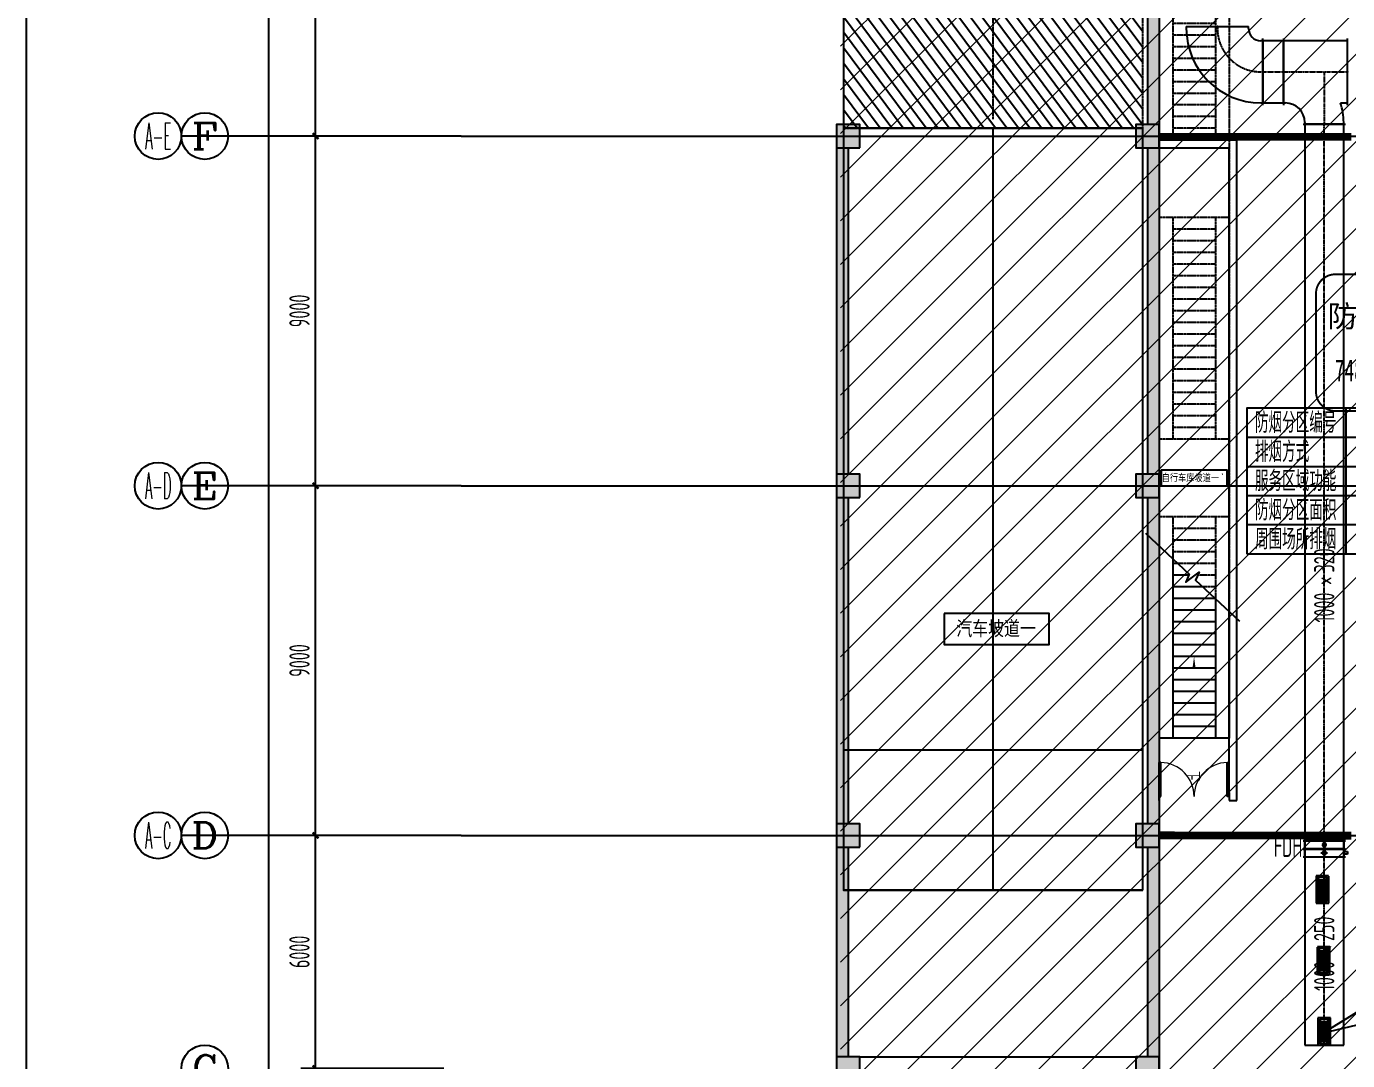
# Model space of a CAD drawing. Extents: x -20827274 to 1300756471, y -549375 to 3431892.
# Drawn here: x -124307 to -90307, y -361058 to -334437 of the extents above; entities that cross this region are included whole.
import ezdxf
from ezdxf.enums import TextEntityAlignment as Align

# ---------------------------------------------------------------- set-up
doc = ezdxf.new("R2010")
doc.units = 0
doc.header["$LTSCALE"] = 10
for name, pattern in [('CENTER2', [1.125, 0.75, -0.125, 0.125, -0.125]), ('DASH', [0.35, 0.25, -0.1]), ('暖附图底图$0$DASH', [0.35, 0.25, -0.1]), ('暖附图底图$0$DOTE', [2.42, 2, -0.2, 0.02, -0.2])]:
    doc.linetypes.add(name, pattern=pattern)
for name, color, linetype in [('1-zs', 3, 'Continuous'), ('1-标注暖通', 4, 'Continuous'), ('A-PUB_TITLE', 4, 'Continuous'), ('AXIS_TEXT', 7, 'Continuous'), ('DUCT-排烟中心线', 5, 'CENTER2'), ('DUCT-排烟标注', 3, 'Continuous'), ('DUCT-排烟法兰', 4, 'Continuous'), ('DUCT-排烟管', 2, 'Continuous'), ('DUCT-排烟管立管', 2, 'Continuous'), ('DUCT-排烟管端线', 4, 'Continuous'), ('DUCT-排烟阀门', 7, 'Continuous'), ('DUCT-排风风口', 7, 'Continuous'), ('H-PUB_TAB', 7, 'Continuous'), ('Hvac-Hide', 8, 'DASH'), ('PUB_HATCH', 8, 'Continuous'), ('暖附图底图$0$0-绿', 8, 'Continuous'), ('暖附图底图$0$0-蓝', 8, 'Continuous'), ('暖附图底图$0$1-标注暖通', 8, 'Continuous'), ('暖附图底图$0$A-COLUMN', 8, 'Continuous'), ('暖附图底图$0$A-ROOM_NAME', 8, 'Continuous'), ('暖附图底图$0$A-STAIR', 8, 'Continuous'), ('暖附图底图$0$A-WALL', 8, 'Continuous'), ('暖附图底图$0$AXIS', 8, 'Continuous'), ('暖附图底图$0$AXIS_TEXT', 8, 'Continuous'), ('暖附图底图$0$DIM_SYMB', 8, 'Continuous'), ('暖附图底图$0$DOOR_FIRE', 8, 'Continuous'), ('暖附图底图$0$DOTE', 8, 'Continuous'), ('暖附图底图$0$PUB_HATCH', 8, 'Continuous'), ('暖附图底图$0$STAIR', 8, 'Continuous'), ('暖附图底图$0$雨棚投影', 8, 'Continuous')]:
    doc.layers.add(name, color=color, linetype=linetype)
doc.layers.add('F-非人防区', color=105, linetype='Continuous', lineweight=15)
doc.styles.add('8B2_02', font='tssdeng.shx', dxfattribs={"width": 0.6, "bigfont": 'TSSDCHN.shx'})
doc.styles.add('_THVAC_PIPEDN', font='tssdeng.shx', dxfattribs={"width": 0.7, "height": 3.5, "bigfont": 'tssdchn.shx'})
doc.styles.add('COMPLEX', font='COMPLEX.shx', dxfattribs={"width": 0.65})
doc.styles.add('暖附图底图$0$8B2_01', font='simhei.ttf', dxfattribs={"width": 0.8})
doc.styles.add('暖附图底图$0$8B2_02_T3', font='tssdeng.shx', dxfattribs={"width": 0.6, "bigfont": 'TSSDCHN.shx'})
doc.styles.add('暖附图底图$0$_TCH_AXIS', font='COMPLEX', dxfattribs={"bigfont": 'GBCBIG'})
doc.styles.add('暖附图底图$0$_TCH_DIM', font='SIMPLEX', dxfattribs={"bigfont": 'GBCBIG'})
doc.styles.add('暖附图底图$0$黑体', font='simhei.ttf', dxfattribs={"width": 0.65})
doc.dimstyles.new('暖附图底图$0$_TCH_ARCH&&150', dxfattribs={"dimtxt": 525, "dimasz": 150, "dimexe": 375, "dimexo": 450, "dimgap": 150, "dimtad": 1, "dimdec": 0, "dimrnd": 50, "dimzin": 0, "dimdsep": 46, "dimtxsty": '暖附图底图$0$8B2_02_T3', "dimblk": '暖附图底图$0$_ArchTick', "dimcen": 0.09, "dimclrt": 7, "dimazin": 2, "dimtfac": 1, "dimtdec": 0, "dimtix": 1, "dimtmove": 2, "dimatfit": 3, "dimfxl": 0, "dimtolj": 1, "dimtzin": 0, "dimarcsym": 0})

# ---------------------------------------------------------------- blocks, each defined once
blk = doc.blocks.new('$风口$00000108')
for p, q in [((-250, 135), (-190, 75)), ((-250, -135), (-250, 135)), ((200, 25), (-190, 25)), ((250, 135), (200, 75)), ((250, 135), (250, -135)), ((-250, -135), (-190, -75)), ((250, -135), (-250, -135)), ((200, -25), (-190, -25)), ((200, -75), (250, -135))]:
    blk.add_line(p, q)
at = {"linetype": 'Continuous'}
blk.add_line((250, 135), (-250, 135), dxfattribs=at)
at = {"lineweight": 40}
for p, q in [((-190, 75), (200, 75)), ((-190, -75), (-190, 75)), ((200, 75), (200, -75)), ((-190, -75), (200, -75))]:
    blk.add_line(p, q, dxfattribs=at)
blk = doc.blocks.new('暖附图底图$0$坡道')
at = {"layer": '暖附图底图$0$雨棚投影', "linetype": '暖附图底图$0$DASH', "lineweight": -3, "ltscale": 2}
h = blk.add_hatch(dxfattribs=at)
h.set_pattern_fill('ANSI31', color=256, scale=150, angle=-188.4522)
h.set_pattern_definition([(216.54779, (-338929, -816830.86), (141.80179, -191.3002), [])])
h.paths.add_polyline_path([(-138268, -490122), (-160257, -490122), (-160257, -497822), (-138268, -497822)])
at = {"layer": '暖附图底图$0$STAIR', "ltscale": 5}
for p, q in [((-122258, -490122), (-122258, -497822)), ((-118658, -490122), (-118658, -497822)), ((-118658, -493972), (-138268, -493972))]:
    blk.add_line(p, q, dxfattribs=at)
blk.add_lwpolyline([(-118658, -490122), (-138268, -490122), (-138268, -497822), (-118658, -497822)], close=True, dxfattribs=at)
at = {"layer": '暖附图底图$0$雨棚投影', "linetype": '暖附图底图$0$DASH', "lineweight": -3, "ltscale": 2}
for p, q in [((-160258, -490122), (-160258, -497822)), ((-156658, -490122), (-156658, -497822)), ((-138499, -493972), (-162258, -493972))]:
    blk.add_line(p, q, dxfattribs=at)
for points in [[(-138268, -490122), (-162258, -490122), (-162258, -497822), (-138268, -497822)], [(-138268, -490122), (-160257, -490122), (-160257, -497822), (-138268, -497822)]]:
    blk.add_lwpolyline(points, close=True, dxfattribs=at)
blk = doc.blocks.new('暖附图底图$0$自行车坡道')
at = {"layer": '暖附图底图$0$A-STAIR'}
for p, q in [((-72448, -339871), (-67495, -339871)), ((-67495, -341671), (-67495, -339871)), ((-72119, -340221), (-67495, -340221)), ((-71995, -340353), (-71995, -340221)), ((-71695, -340638), (-71695, -340221)), ((-71395, -340993), (-71395, -340221)), ((-71095, -341321), (-71095, -340221)), ((-70795, -341321), (-70795, -340221)), ((-70495, -341321), (-70495, -340221)), ((-70195, -341321), (-70195, -340221)), ((-69895, -341321), (-69895, -340221)), ((-69595, -341321), (-69595, -340221)), ((-69295, -341321), (-69295, -340221)), ((-68995, -341321), (-68995, -340221)), ((-68695, -341321), (-68695, -340221)), ((-68395, -341321), (-68395, -340221)), ((-68095, -341321), (-68095, -340221)), ((-67795, -341321), (-67795, -340221)), ((-71095, -341321), (-67495, -341321)), ((-70759, -341671), (-67495, -341671))]:
    blk.add_line(p, q, dxfattribs=at)
at = {"layer": '暖附图底图$0$DIM_SYMB'}
blk.add_lwpolyline([(-72776, -339521), (-71718, -340648), (-71513, -340560), (-71768, -340902), (-71564, -340812), (-70507, -341939)], dxfattribs=at)
blk.add_lwpolyline([(-66753, -340771, 0, 0, 0), (-69595, -340771, 0, 80, 0), (-69295, -340771, 0, 0, 0)], format="xyseb", dxfattribs=at)
at = {"layer": '暖附图底图$0$雨棚投影', "linetype": '暖附图底图$0$DASH', "lineweight": -3, "ltscale": 2}
for p, q in [((-96295, -339871), (-72448, -339871)), ((-96295, -341671), (-96295, -339871)), ((-90595, -341671), (-90595, -339871)), ((-88595, -341671), (-88595, -339871)), ((-82895, -341671), (-82895, -339871)), ((-80895, -341671), (-80895, -339871)), ((-75195, -341671), (-75195, -339871)), ((-73195, -341671), (-73195, -339871)), ((-96295, -340221), (-90595, -340221)), ((-95995, -341321), (-95995, -340221)), ((-95695, -341321), (-95695, -340221)), ((-95395, -341321), (-95395, -340221)), ((-95095, -341321), (-95095, -340221)), ((-94795, -341321), (-94795, -340221)), ((-94495, -341321), (-94495, -340221)), ((-94195, -341321), (-94195, -340221)), ((-93895, -341321), (-93895, -340221)), ((-93595, -341321), (-93595, -340221)), ((-93295, -341321), (-93295, -340221)), ((-92995, -341321), (-92995, -340221)), ((-92695, -341321), (-92695, -340221)), ((-92395, -341321), (-92395, -340221)), ((-92095, -341321), (-92095, -340221)), ((-91795, -341321), (-91795, -340221)), ((-91495, -341321), (-91495, -340221)), ((-91195, -341321), (-91195, -340221)), ((-90895, -341321), (-90895, -340221)), ((-88595, -340221), (-82895, -340221)), ((-88295, -341321), (-88295, -340221)), ((-87995, -341321), (-87995, -340221)), ((-87695, -341321), (-87695, -340221)), ((-87395, -341321), (-87395, -340221)), ((-87095, -341321), (-87095, -340221)), ((-86795, -341321), (-86795, -340221)), ((-86495, -341321), (-86495, -340221)), ((-86195, -341321), (-86195, -340221)), ((-85895, -341321), (-85895, -340221)), ((-85595, -341321), (-85595, -340221)), ((-85295, -341321), (-85295, -340221)), ((-84995, -341321), (-84995, -340221)), ((-84695, -341321), (-84695, -340221)), ((-84395, -341321), (-84395, -340221)), ((-84095, -341321), (-84095, -340221)), ((-83795, -341321), (-83795, -340221)), ((-83495, -341321), (-83495, -340221)), ((-83195, -341321), (-83195, -340221)), ((-80895, -340221), (-75195, -340221)), ((-80595, -341321), (-80595, -340221)), ((-80295, -341321), (-80295, -340221)), ((-79995, -341321), (-79995, -340221)), ((-79695, -341321), (-79695, -340221)), ((-79395, -341321), (-79395, -340221)), ((-79095, -341321), (-79095, -340221)), ((-78795, -341321), (-78795, -340221)), ((-78495, -341321), (-78495, -340221)), ((-78195, -341321), (-78195, -340221)), ((-77895, -341321), (-77895, -340221)), ((-77595, -341321), (-77595, -340221)), ((-77295, -341321), (-77295, -340221)), ((-76995, -341321), (-76995, -340221)), ((-76695, -341321), (-76695, -340221)), ((-76395, -341321), (-76395, -340221)), ((-76095, -341321), (-76095, -340221)), ((-75795, -341321), (-75795, -340221)), ((-75495, -341321), (-75495, -340221)), ((-73195, -340221), (-72119, -340221)), ((-72895, -341321), (-72895, -340221)), ((-72595, -341321), (-72595, -340221)), ((-72295, -341321), (-72295, -340221)), ((-71995, -341321), (-71995, -340353)), ((-71695, -341321), (-71695, -340869)), ((-71395, -341321), (-71395, -340993)), ((-96295, -341321), (-90595, -341321)), ((-88595, -341321), (-82895, -341321)), ((-80895, -341321), (-75195, -341321)), ((-73195, -341321), (-71095, -341321)), ((-96295, -341671), (-70759, -341671))]:
    blk.add_line(p, q, dxfattribs=at)
at = {"layer": '暖附图底图$0$DIM_SYMB', "color": 7, "style": '暖附图底图$0$_TCH_DIM'}
blk.add_text('上', height=338, dxfattribs=at).set_placement((-66648, -340946))
blk = doc.blocks.new('暖附图底图$0$A$C10817FE3')
at = {"layer": '暖附图底图$0$0-蓝', "color": 9, "linetype": '暖附图底图$0$DASH', "ltscale": 3, "const_width": 50}
blk.add_lwpolyline([(-198462, -181827), (-194083, -181827, 0.414214), (-193583, -181327), (-193583, -178808, 0.414214), (-194083, -178308), (-198462, -178308, 0.414214), (-198962, -178808), (-198962, -181327, 0.414214)], format="xyb", close=True, dxfattribs=at)
at = {"layer": '暖附图底图$0$0-绿', "color": 0, "linetype": '暖附图底图$0$DASH', "style": '暖附图底图$0$黑体'}
blk.add_text('防火分区Z-3', height=563.3, dxfattribs=at).set_placement((-198665, -179667))
at = {"layer": '暖附图底图$0$0-绿', "color": 0, "linetype": '暖附图底图$0$DASH', "style": '暖附图底图$0$黑体', "width": 0.65}
blk.add_text('748.17m', height=563.3, dxfattribs=at).set_placement((-198477, -181059))
blk = doc.blocks.new('暖附图底图$0$$DorLib2D$00000002')
for p, q in [((-0.5, 0), (-0.5, 0.4875)), ((-0.475, 0.4875), (-0.5, 0.4875)), ((-0.475, 0), (-0.475, 0.4875)), ((0.475, 0), (0.475, 0.4875)), ((0.475, 0.4875), (0.5, 0.4875)), ((0.5, 0), (0.5, 0.4875)), ((-0.5, 0), (-0.475, 0)), ((0.5, 0), (0.475, 0))]:
    blk.add_line(p, q)
at = {"lineweight": 13}
for centre, start, end in [((-0.4875, 0), 0, 88.53072), ((0.4875, 0), 91.46928, 180)]:
    blk.add_arc(centre, 0.4875, start, end, dxfattribs=at)
blk = doc.blocks.new('_AXISO')
blk.add_circle((0, 0), 0.5)
at = {"layer": 'AXIS_TEXT', "style": 'COMPLEX', "width": 1.041667}
blk.add_attdef('A', text='', height=0.56, dxfattribs=at).set_placement((-0.25, -0.28), (0.25, -0.28), align=Align.FIT)
blk = doc.blocks.new('暖附图底图$0$_ArchTick')
at = {"color": 0, "linetype": 'ByBlock', "const_width": 0.4}
blk.add_lwpolyline([(-0.5, -0.5), (0.5, 0.5)], dxfattribs=at)
blk = doc.blocks.new('*D3182')
at = {"layer": 'Defpoints', "color": 0, "transparency": 16777216}
for p in [(-118067, -175260), (-113117, -175260), (-113117, -376260)]:
    blk.add_point(p, dxfattribs=at)
at = {"layer": '暖附图底图$0$AXIS', "color": 0, "lineweight": -2, "transparency": 16777216}
for p, q in [((-113567, -175260), (-118442, -175260)), ((-118067, -376260), (-118067, -175260)), ((-113567, -376260), (-118442, -376260))]:
    blk.add_line(p, q, dxfattribs=at)
at = {"layer": '暖附图底图$0$AXIS', "color": 0, "lineweight": -2, "transparency": 16777216, "xscale": 150, "yscale": 150, "zscale": 150}
for p, rotation in [((-118067, -175260), 90), ((-118067, -376260), 270)]:
    blk.add_blockref('暖附图底图$0$_ArchTick', p, dxfattribs=dict(at, rotation=rotation))
at = {"layer": '暖附图底图$0$AXIS', "color": 7, "transparency": 16777216, "insert": (-118480, -275760), "char_height": 525, "attachment_point": 5, "rotation": 90, "style": '暖附图底图$0$8B2_02_T3'}
blk.add_mtext('\\A1;201000', dxfattribs=at)
blk = doc.blocks.new('*D3185')
at = {"layer": 'Defpoints', "color": 0, "transparency": 16777216}
for p in [(-116867, -355260), (-113117, -355260), (-113117, -361260)]:
    blk.add_point(p, dxfattribs=at)
at = {"layer": '暖附图底图$0$AXIS', "color": 0, "lineweight": -2, "transparency": 16777216}
for p, q in [((-113567, -355260), (-117242, -355260)), ((-116867, -361260), (-116867, -355260)), ((-113567, -361260), (-117242, -361260))]:
    blk.add_line(p, q, dxfattribs=at)
at = {"layer": '暖附图底图$0$AXIS', "color": 0, "lineweight": -2, "transparency": 16777216, "xscale": 150, "yscale": 150, "zscale": 150}
for p, rotation in [((-116867, -355260), 90), ((-116867, -361260), 270)]:
    blk.add_blockref('暖附图底图$0$_ArchTick', p, dxfattribs=dict(at, rotation=rotation))
at = {"layer": '暖附图底图$0$AXIS', "color": 7, "transparency": 16777216, "insert": (-117280, -358260), "char_height": 525, "attachment_point": 5, "rotation": 90, "style": '暖附图底图$0$8B2_02_T3'}
blk.add_mtext('\\A1;6000', dxfattribs=at)
blk = doc.blocks.new('*D3186')
at = {"layer": 'Defpoints', "color": 0, "transparency": 16777216}
for p in [(-116867, -346260), (-113117, -346260), (-113117, -355260)]:
    blk.add_point(p, dxfattribs=at)
at = {"layer": '暖附图底图$0$AXIS', "color": 0, "lineweight": -2, "transparency": 16777216}
for p, q in [((-113567, -346260), (-117242, -346260)), ((-116867, -355260), (-116867, -346260)), ((-113567, -355260), (-117242, -355260))]:
    blk.add_line(p, q, dxfattribs=at)
at = {"layer": '暖附图底图$0$AXIS', "color": 0, "lineweight": -2, "transparency": 16777216, "xscale": 150, "yscale": 150, "zscale": 150}
for p, rotation in [((-116867, -346260), 90), ((-116867, -355260), 270)]:
    blk.add_blockref('暖附图底图$0$_ArchTick', p, dxfattribs=dict(at, rotation=rotation))
at = {"layer": '暖附图底图$0$AXIS', "color": 7, "transparency": 16777216, "insert": (-117280, -350760), "char_height": 525, "attachment_point": 5, "rotation": 90, "style": '暖附图底图$0$8B2_02_T3'}
blk.add_mtext('\\A1;9000', dxfattribs=at)
blk = doc.blocks.new('*D3187')
at = {"layer": 'Defpoints', "color": 0, "transparency": 16777216}
for p in [(-116867, -337260), (-113117, -337260), (-113117, -346260)]:
    blk.add_point(p, dxfattribs=at)
at = {"layer": '暖附图底图$0$AXIS', "color": 0, "lineweight": -2, "transparency": 16777216}
for p, q in [((-113567, -337260), (-117242, -337260)), ((-116867, -346260), (-116867, -337260)), ((-113567, -346260), (-117242, -346260))]:
    blk.add_line(p, q, dxfattribs=at)
at = {"layer": '暖附图底图$0$AXIS', "color": 0, "lineweight": -2, "transparency": 16777216, "xscale": 150, "yscale": 150, "zscale": 150}
for p, rotation in [((-116867, -337260), 90), ((-116867, -346260), 270)]:
    blk.add_blockref('暖附图底图$0$_ArchTick', p, dxfattribs=dict(at, rotation=rotation))
at = {"layer": '暖附图底图$0$AXIS', "color": 7, "transparency": 16777216, "insert": (-117280, -341760), "char_height": 525, "attachment_point": 5, "rotation": 90, "style": '暖附图底图$0$8B2_02_T3'}
blk.add_mtext('\\A1;9000', dxfattribs=at)
blk = doc.blocks.new('*D3188')
at = {"layer": 'Defpoints', "color": 0, "transparency": 16777216}
for p in [(-116867, -328260), (-113117, -328260), (-113117, -337260)]:
    blk.add_point(p, dxfattribs=at)
at = {"layer": '暖附图底图$0$AXIS', "color": 0, "lineweight": -2, "transparency": 16777216}
for p, q in [((-113567, -328260), (-117242, -328260)), ((-116867, -337260), (-116867, -328260)), ((-113567, -337260), (-117242, -337260))]:
    blk.add_line(p, q, dxfattribs=at)
at = {"layer": '暖附图底图$0$AXIS', "color": 0, "lineweight": -2, "transparency": 16777216, "xscale": 150, "yscale": 150, "zscale": 150}
for p, rotation in [((-116867, -328260), 90), ((-116867, -337260), 270)]:
    blk.add_blockref('暖附图底图$0$_ArchTick', p, dxfattribs=dict(at, rotation=rotation))
at = {"layer": '暖附图底图$0$AXIS', "color": 7, "transparency": 16777216, "insert": (-117280, -332760), "char_height": 525, "attachment_point": 5, "rotation": 90, "style": '暖附图底图$0$8B2_02_T3'}
blk.add_mtext('\\A1;9000', dxfattribs=at)
blk = doc.blocks.new('*D3327')
at = {"layer": 'Defpoints', "color": 0, "transparency": 16777216}
for p in [(-118067, -167810), (-113117, -167810), (-113117, -376260)]:
    blk.add_point(p, dxfattribs=at)
at = {"layer": '暖附图底图$0$AXIS', "color": 0, "lineweight": -2, "transparency": 16777216}
for p, q in [((-113567, -167810), (-118442, -167810)), ((-118067, -376260), (-118067, -167810)), ((-113567, -376260), (-118442, -376260))]:
    blk.add_line(p, q, dxfattribs=at)
at = {"layer": '暖附图底图$0$AXIS', "color": 0, "lineweight": -2, "transparency": 16777216, "xscale": 150, "yscale": 150, "zscale": 150}
for p, rotation in [((-118067, -167810), 90), ((-118067, -376260), 270)]:
    blk.add_blockref('暖附图底图$0$_ArchTick', p, dxfattribs=dict(at, rotation=rotation))
at = {"layer": '暖附图底图$0$AXIS', "color": 7, "transparency": 16777216, "insert": (-118480, -272035), "char_height": 525, "attachment_point": 5, "rotation": 90, "style": '暖附图底图$0$8B2_02_T3'}
blk.add_mtext('\\A1;208450', dxfattribs=at)
blk = doc.blocks.new('*D3330')
at = {"layer": 'Defpoints', "color": 0, "transparency": 16777216}
for p in [(-116867, -355260), (-113117, -355260), (-113117, -361260)]:
    blk.add_point(p, dxfattribs=at)
at = {"layer": '暖附图底图$0$AXIS', "color": 0, "lineweight": -2, "transparency": 16777216}
for p, q in [((-113567, -355260), (-117242, -355260)), ((-116867, -361260), (-116867, -355260)), ((-113567, -361260), (-117242, -361260))]:
    blk.add_line(p, q, dxfattribs=at)
at = {"layer": '暖附图底图$0$AXIS', "color": 0, "lineweight": -2, "transparency": 16777216, "xscale": 150, "yscale": 150, "zscale": 150}
for p, rotation in [((-116867, -355260), 90), ((-116867, -361260), 270)]:
    blk.add_blockref('暖附图底图$0$_ArchTick', p, dxfattribs=dict(at, rotation=rotation))
at = {"layer": '暖附图底图$0$AXIS', "color": 7, "transparency": 16777216, "insert": (-117280, -358260), "char_height": 525, "attachment_point": 5, "rotation": 90, "style": '暖附图底图$0$8B2_02_T3'}
blk.add_mtext('\\A1;6000', dxfattribs=at)
blk = doc.blocks.new('*D3331')
at = {"layer": 'Defpoints', "color": 0, "transparency": 16777216}
for p in [(-116867, -346260), (-113117, -346260), (-113117, -355260)]:
    blk.add_point(p, dxfattribs=at)
at = {"layer": '暖附图底图$0$AXIS', "color": 0, "lineweight": -2, "transparency": 16777216}
for p, q in [((-113567, -346260), (-117242, -346260)), ((-116867, -355260), (-116867, -346260)), ((-113567, -355260), (-117242, -355260))]:
    blk.add_line(p, q, dxfattribs=at)
at = {"layer": '暖附图底图$0$AXIS', "color": 0, "lineweight": -2, "transparency": 16777216, "xscale": 150, "yscale": 150, "zscale": 150}
for p, rotation in [((-116867, -346260), 90), ((-116867, -355260), 270)]:
    blk.add_blockref('暖附图底图$0$_ArchTick', p, dxfattribs=dict(at, rotation=rotation))
at = {"layer": '暖附图底图$0$AXIS', "color": 7, "transparency": 16777216, "insert": (-117280, -350760), "char_height": 525, "attachment_point": 5, "rotation": 90, "style": '暖附图底图$0$8B2_02_T3'}
blk.add_mtext('\\A1;9000', dxfattribs=at)
blk = doc.blocks.new('*D3332')
at = {"layer": 'Defpoints', "color": 0, "transparency": 16777216}
for p in [(-116867, -337260), (-113117, -337260), (-113117, -346260)]:
    blk.add_point(p, dxfattribs=at)
at = {"layer": '暖附图底图$0$AXIS', "color": 0, "lineweight": -2, "transparency": 16777216}
for p, q in [((-113567, -337260), (-117242, -337260)), ((-116867, -346260), (-116867, -337260)), ((-113567, -346260), (-117242, -346260))]:
    blk.add_line(p, q, dxfattribs=at)
at = {"layer": '暖附图底图$0$AXIS', "color": 0, "lineweight": -2, "transparency": 16777216, "xscale": 150, "yscale": 150, "zscale": 150}
for p, rotation in [((-116867, -337260), 90), ((-116867, -346260), 270)]:
    blk.add_blockref('暖附图底图$0$_ArchTick', p, dxfattribs=dict(at, rotation=rotation))
at = {"layer": '暖附图底图$0$AXIS', "color": 7, "transparency": 16777216, "insert": (-117280, -341760), "char_height": 525, "attachment_point": 5, "rotation": 90, "style": '暖附图底图$0$8B2_02_T3'}
blk.add_mtext('\\A1;9000', dxfattribs=at)
blk = doc.blocks.new('*D3333')
at = {"layer": 'Defpoints', "color": 0, "transparency": 16777216}
for p in [(-116867, -328260), (-113117, -328260), (-113117, -337260)]:
    blk.add_point(p, dxfattribs=at)
at = {"layer": '暖附图底图$0$AXIS', "color": 0, "lineweight": -2, "transparency": 16777216}
for p, q in [((-113567, -328260), (-117242, -328260)), ((-116867, -337260), (-116867, -328260)), ((-113567, -337260), (-117242, -337260))]:
    blk.add_line(p, q, dxfattribs=at)
at = {"layer": '暖附图底图$0$AXIS', "color": 0, "lineweight": -2, "transparency": 16777216, "xscale": 150, "yscale": 150, "zscale": 150}
for p, rotation in [((-116867, -328260), 90), ((-116867, -337260), 270)]:
    blk.add_blockref('暖附图底图$0$_ArchTick', p, dxfattribs=dict(at, rotation=rotation))
at = {"layer": '暖附图底图$0$AXIS', "color": 7, "transparency": 16777216, "insert": (-117280, -332760), "char_height": 525, "attachment_point": 5, "rotation": 90, "style": '暖附图底图$0$8B2_02_T3'}
blk.add_mtext('\\A1;9000', dxfattribs=at)
blk = doc.blocks.new('_FZH')
blk.add_lwpolyline([(-0.5, -0.5), (0.5, -0.5), (0.5, 0.5), (-0.5, 0.5)], close=True)
at = {"layer": 'PUB_HATCH'}
blk.add_solid([(-0.5, -0.5), (0.5, -0.5), (-0.5, 0.5), (0.5, 0.5)], dxfattribs=at)
blk = doc.blocks.new('暖附图底图$0$AFSFCS')
at = {"layer": '暖附图底图$0$PUB_HATCH'}
for points in [[(-95458.6, -336960.4), (-95158.6, -336960.4), (-95158.6, -331360.4), (-95458.6, -331360.4)], [(-103458.6, -345960.4), (-103158.6, -345960.4), (-103158.6, -337560.4), (-103458.6, -337560.4)], [(-95458.6, -345960.4), (-95158.6, -345960.4), (-95158.6, -337560.4), (-95458.6, -337560.4)], [(-103458.6, -354960.4), (-103158.6, -354960.4), (-103158.6, -346560.4), (-103458.6, -346560.4)], [(-95158.6, -346560.4), (-95458.6, -346560.4), (-95458.6, -354260.4), (-95158.6, -354260.4)], [(-95458.6, -354960.4), (-95158.6, -354960.4), (-95158.6, -354260.4), (-95458.6, -354260.4)], [(-103458.6, -360960.4), (-103158.6, -360960.4), (-103158.6, -355560.4), (-103458.6, -355560.4)], [(-95458.6, -360960.4), (-95158.6, -360960.4), (-95158.6, -355560.4), (-95458.6, -355560.4)]]:
    blk.add_hatch(color=256, dxfattribs=at).paths.add_polyline_path(points)
at = {"linetype": '暖附图底图$0$DASH'}
for points in [[(-102858.6, -337060.4), (-95758.6, -337060.4)], [(-102858.6, -360960.4), (-95758.6, -360960.4)]]:
    blk.add_lwpolyline(points, dxfattribs=at)
at = {"color": 1}
for points in [[(-95108.6, -345860.4), (-95108.6, -346260.4), (-93408.6, -346260.4), (-93408.6, -345860.4), (-95108.6, -345860.4)], [(-100686.8, -349547.6), (-100686.8, -350347.6), (-97986.8, -350347.6), (-97986.8, -349547.6), (-100686.8, -349547.6)]]:
    blk.add_lwpolyline(points, dxfattribs=at)
at = {"layer": '暖附图底图$0$A-WALL'}
for p, q in [((-95458.6, -331360.4), (-95458.6, -336960.4)), ((-95158.6, -331360.4), (-95158.6, -336960.4)), ((-103458.6, -337560.4), (-103458.6, -345960.4)), ((-103158.6, -337560.4), (-103158.6, -345960.4)), ((-95458.6, -337560.4), (-95458.6, -345960.4)), ((-95158.6, -337360.4), (-93158.6, -337360.4)), ((-95158.6, -337560.4), (-93358.6, -337560.4)), ((-95158.6, -337560.4), (-95158.6, -345960.4)), ((-93358.6, -354160.4), (-93358.6, -337560.4)), ((-93158.6, -354360.4), (-93158.6, -337360.4)), ((-103458.6, -346560.4), (-103458.6, -354960.4)), ((-103158.6, -346560.4), (-103158.6, -354960.4)), ((-95458.6, -346560.4), (-95458.6, -354260.4)), ((-95158.6, -346560.4), (-95158.6, -354260.4)), ((-95458.6, -354260.4), (-95458.6, -354960.4)), ((-95158.6, -354360.4), (-95158.6, -354160.4)), ((-95158.6, -354260.4), (-95158.6, -354960.4)), ((-93358.6, -354160.4), (-93358.6, -354360.4)), ((-93358.6, -354360.4), (-93158.6, -354360.4)), ((-103458.6, -355560.4), (-103458.6, -360960.4)), ((-103158.6, -355560.4), (-103158.6, -360960.4)), ((-95458.6, -355560.4), (-95458.6, -360960.4)), ((-95158.6, -355560.4), (-95158.6, -360960.4))]:
    blk.add_line(p, q, dxfattribs=at)
at = {"layer": '暖附图底图$0$AXIS'}
for p, q in [((-113117.3, -337260.4), (-120317.3, -337260.4)), ((-113117.3, -337260.4), (-119117.3, -337260.4)), ((-113117.3, -346260.4), (-120317.3, -346260.4)), ((-113117.3, -346260.4), (-119117.3, -346260.4)), ((-113117.3, -355260.4), (-120317.3, -355260.4)), ((-113117.3, -355260.4), (-119117.3, -355260.4))]:
    blk.add_line(p, q, dxfattribs=at)
at = {"layer": '暖附图底图$0$DOTE', "color": 127, "linetype": '暖附图底图$0$DOTE', "ltscale": 1.5}
blk.add_line((-95158.6, -155629.3), (-95158.6, -385768.2), dxfattribs=at)
at = {"layer": '暖附图底图$0$DOTE', "color": 16, "linetype": '暖附图底图$0$DOTE', "ltscale": 1.5}
for p, q in [((-113117.3, -337260.4), (10791.4, -337260.4)), ((-113117.3, -346260.4), (10791.4, -346260.4)), ((-113117.3, -355260.4), (10791.4, -355260.4))]:
    blk.add_line(p, q, dxfattribs=at)
blk.add_blockref('暖附图底图$0$A$C10817FE3', (107841.4, -162510.4))
at = {"rotation": 270}
blk.add_blockref('暖附图底图$0$坡道', (394541.8, -475328), dxfattribs=at)
at = {"xscale": -1, "rotation": 90}
blk.add_blockref('暖附图底图$0$自行车坡道', (-435029.2, -420255.3), dxfattribs=at)
at = {"layer": '暖附图底图$0$A-COLUMN', "xscale": 600, "yscale": 600, "zscale": 600, "rotation": 90}
for p in [(-103158.6, -337260.4), (-95458.6, -337260.4), (-103158.6, -346260.4), (-95458.6, -346260.4), (-103158.6, -355260.4), (-95458.6, -355260.4), (-103158.6, -361260.4), (-95458.6, -361260.4)]:
    blk.add_blockref('_FZH', p, dxfattribs=at)
at = {"layer": '暖附图底图$0$AXIS'}
ref = blk.add_blockref('_AXISO', (-120917.3, -337260.4), dxfattribs=dict(at, xscale=1200, yscale=1200, zscale=1200))
ref.add_attrib('A', 'A-E', dxfattribs={"layer": '暖附图底图$0$AXIS_TEXT', "height": 678.82, "style": '暖附图底图$0$_TCH_AXIS', "width": 0.333333}).set_placement((-121256.7, -337599.8), (-120577.9, -337599.8), align=Align.FIT)
ref = blk.add_blockref('_AXISO', (-119717.3, -337260.4), dxfattribs=dict(at, xscale=1200, yscale=1200, zscale=1200))
ref.add_attrib('A', 'F', dxfattribs={"layer": '暖附图底图$0$AXIS_TEXT', "height": 678.8, "style": '暖附图底图$0$_TCH_AXIS', "width": 1.3125}).set_placement((-120056.7, -337599.8), (-119377.9, -337599.8), align=Align.FIT)
ref = blk.add_blockref('_AXISO', (-120917.3, -346260.4), dxfattribs=dict(at, xscale=1200, yscale=1200, zscale=1200))
ref.add_attrib('A', 'A-D', dxfattribs={"layer": '暖附图底图$0$AXIS_TEXT', "height": 678.82, "style": '暖附图底图$0$_TCH_AXIS', "width": 0.328125}).set_placement((-121256.7, -346599.8), (-120577.9, -346599.8), align=Align.FIT)
ref = blk.add_blockref('_AXISO', (-119717.3, -346260.4), dxfattribs=dict(at, xscale=1200, yscale=1200, zscale=1200))
ref.add_attrib('A', 'E', dxfattribs={"layer": '暖附图底图$0$AXIS_TEXT', "height": 678.8, "style": '暖附图底图$0$_TCH_AXIS', "width": 1.3125}).set_placement((-120056.7, -346599.8), (-119377.9, -346599.8), align=Align.FIT)
ref = blk.add_blockref('_AXISO', (-120917.3, -355260.4), dxfattribs=dict(at, xscale=1200, yscale=1200, zscale=1200))
ref.add_attrib('A', 'A-C', dxfattribs={"layer": '暖附图底图$0$AXIS_TEXT', "height": 678.82, "style": '暖附图底图$0$_TCH_AXIS', "width": 0.33871}).set_placement((-121256.7, -355599.8), (-120577.9, -355599.8), align=Align.FIT)
ref = blk.add_blockref('_AXISO', (-119717.3, -355260.4), dxfattribs=dict(at, xscale=1200, yscale=1200, zscale=1200))
ref.add_attrib('A', 'D', dxfattribs={"layer": '暖附图底图$0$AXIS_TEXT', "height": 678.8, "style": '暖附图底图$0$_TCH_AXIS', "width": 1.235294}).set_placement((-120056.7, -355599.8), (-119377.9, -355599.8), align=Align.FIT)
ref = blk.add_blockref('_AXISO', (-119717.3, -361260.4), dxfattribs=dict(at, xscale=1200, yscale=1200, zscale=1200))
ref.add_attrib('A', 'C', dxfattribs={"layer": '暖附图底图$0$AXIS_TEXT', "height": 678.8, "style": '暖附图底图$0$_TCH_AXIS', "width": 1.4}).set_placement((-120056.7, -361599.8), (-119377.9, -361599.8), align=Align.FIT)
at = {"layer": '暖附图底图$0$DOOR_FIRE', "xscale": 1800, "yscale": 1800, "zscale": 200}
blk.add_blockref('暖附图底图$0$$DorLib2D$00000002', (-94258.6, -354260.4), dxfattribs=at)
at = {"layer": '暖附图底图$0$A-ROOM_NAME', "color": 1, "style": '暖附图底图$0$8B2_01', "width": 0.8}
for s, height, p in [('自行车库坡道一', 187.76, (-95088.8, -346146.9)), ('`', 187.8, (-93576.6, -346146.9)), ('汽车坡道一', 375.53, (-100378.3, -350120.6))]:
    blk.add_text(s, height=height, dxfattribs=at).set_placement(p)
at = {"layer": '暖附图底图$0$AXIS'}
for p1, p2, distance, picture, middle in [((-113117.3, -376260.4), (-113117.3, -167810.4), 4950, '*D3327', (-118479.8, -272035.4)), ((-113117.3, -376260.4), (-113117.3, -175260.4), 4950, '*D3182', (-118479.8, -275760.4)), ((-113117.3, -337260.4), (-113117.3, -328260.4), 3750, '*D3188', (-117279.8, -332760.4)), ((-113117.3, -337260.4), (-113117.3, -328260.4), 3750, '*D3333', (-117279.8, -332760.4)), ((-113117.3, -346260.4), (-113117.3, -337260.4), 3750, '*D3187', (-117279.8, -341760.4)), ((-113117.3, -346260.4), (-113117.3, -337260.4), 3750, '*D3332', (-117279.8, -341760.4)), ((-113117.3, -355260.4), (-113117.3, -346260.4), 3750, '*D3186', (-117279.8, -350760.4)), ((-113117.3, -355260.4), (-113117.3, -346260.4), 3750, '*D3331', (-117279.8, -350760.4)), ((-113117.3, -361260.4), (-113117.3, -355260.4), 3750, '*D3185', (-117279.8, -358260.4)), ((-113117.3, -361260.4), (-113117.3, -355260.4), 3750, '*D3330', (-117279.8, -358260.4))]:
    dim = blk.add_aligned_dim(p1=p1, p2=p2, distance=distance, dimstyle='暖附图底图$0$_TCH_ARCH&&150', dxfattribs=at)
    dim.commit()
    dim.dimension.update_dxf_attribs({"geometry": picture, "text_midpoint": middle})
blk = doc.blocks.new('暖附图底图')
at = {"layer": '暖附图底图$0$1-标注暖通', "linetype": '暖附图底图$0$DASH'}
blk.add_blockref('暖附图底图$0$AFSFCS', (500000, 0), dxfattribs=at)

msp = doc.modelspace()

# ---------------------------------------------------------------- hatches: boundary and pattern name
at = {"layer": 'F-非人防区'}
h = msp.add_hatch(dxfattribs=at)
h.set_pattern_fill('ANSI31', color=8, scale=500)
h.set_pattern_definition([(45, (-67108.6, 126739.6), (-561.266, 561.266), [])])
edge = h.paths.add_edge_path()
edge.add_line((26041.4, -160910.4), (26041.4, -174910.4))
edge.add_line((26041.4, -174910.4), (44466.4, -174910.4))
edge.add_line((44466.4, -174910.4), (44466.4, -230535.4))
edge.add_line((44466.4, -230535.4), (29591.4, -230535.4))
edge.add_line((29591.4, -230535.4), (29591.4, -228585.4))
edge.add_line((29591.4, -228585.4), (32466.4, -228585.4))
edge.add_line((32466.4, -228585.4), (32466.4, -223185.4))
edge.add_line((32466.4, -223185.4), (6116.4, -223185.4))
edge.add_line((6116.4, -223185.4), (6116.4, -236210.4))
edge.add_line((6116.4, -236210.4), (5916.4, -236210.4))
edge.add_line((5916.4, -236210.4), (5921.1, -289912.2))
edge.add_line((5921.1, -289912.2), (35191.4, -289912.2))
edge.add_line((35191.4, -289912.2), (35191.4, -296310.4))
edge.add_line((35191.4, -296310.4), (35041.4, -296310.4))
edge.add_line((35041.4, -296310.4), (35041.4, -296910.4))
edge.add_line((35041.4, -296910.4), (35641.4, -296910.4))
edge.add_line((35641.4, -296910.4), (44736.4, -305099.6))
edge.add_line((44736.4, -305099.6), (22456.5, -329844))
edge.add_line((22456.5, -329844), (22456.5, -340006.4))
edge.add_line((22456.5, -340006.4), (-13248.1, -379660.4))
edge.add_line((-13248.1, -379660.4), (-90108.6, -379660.4))
edge.add_line((-90108.6, -379660.4), (-90108.6, -373660.4))
edge.add_line((-90108.6, -373660.4), (-91358.6, -373660.4))
edge.add_arc((-91358.6, -361660.4), 12000, 180, 270, ccw=False)
edge.add_line((-103358.6, -361660.4), (-103358.6, -333450.4))
edge.add_line((-103358.6, -333450.4), (-95358.6, -333436.6))
edge.add_line((-95358.6, -333436.6), (-95358.6, -160610.4))
edge.add_line((-95358.6, -160610.4), (-86333.4, -160610.4))
edge.add_line((-86333.4, -160610.4), (-86333.6, -149790))
edge.add_line((-86333.6, -149790), (-73433.4, -149790))
edge.add_line((-73433.4, -149790), (-73433.4, -160610.4))
edge.add_line((-73433.4, -160610.4), (26041.4, -160910.4))

# ---------------------------------------------------------------- linework, layer by layer
at = {"layer": '1-标注暖通'}
for p, q in [((-88155.2, -358626.4, -2163), (-90884.4, -360316.4, 2600)), ((-90782.6, -360310.1, 1334.8), (-88530.1, -359771.2, -2763))]:
    msp.add_line(p, q, dxfattribs=at)
at = {"layer": '1-标注暖通', "linetype": 'DASH', "const_width": 200}
for points in [[(-90208.6, -337282.1), (-95158.6, -337282.1)], [(-90208.6, -355268.8), (-95158.6, -355260.4)]]:
    msp.add_lwpolyline(points, dxfattribs=at)
at = {"layer": 'A-PUB_TITLE'}
msp.add_lwpolyline([(172693.4, -61755.5), (172693.4, -481755.5), (-124306.6, -481755.5), (-124306.6, -61755.5)], close=True, dxfattribs=at)
at = {"layer": 'DUCT-排烟中心线'}
for p, q in [((-93657.4, -334437.5), (-93657.4, -334487.5)), ((-92537.4, -335607.5), (-92487.4, -335607.5)), ((-92487.2, -335607.5), (-91957.8, -335607.5)), ((-91957.6, -335607.5), (-90907.6, -335607.5)), ((-90907.6, -335607.5), (-90307.6, -335607.5)), ((-90907.6, -335607.5), (-90907.6, -336957.5)), ((-90907.6, -360662.6), (-90907.6, -336957.7)), ((-90907.6, -355403.7), (-90907.6, -355396.3)), ((-90907.6, -355611.5), (-90907.6, -355604.1))]:
    msp.add_line(p, q, dxfattribs=at)
msp.add_arc((-92537.4, -334487.5), 1120, 180, 270, dxfattribs=at)
at = {"layer": 'DUCT-排烟法兰'}
for p, q in [((-92487.3, -336467.5), (-92487.3, -334747.5)), ((-91957.7, -334747.5), (-91957.7, -336467.5)), ((-90307.5, -336467.5), (-90307.5, -334747.5)), ((-91452.6, -336957.6), (-90362.6, -336957.6)), ((-91452.6, -355396.2), (-90362.6, -355396.2)), ((-91452.6, -355403.8), (-90362.6, -355403.8)), ((-91452.6, -355604), (-90362.6, -355604)), ((-91452.6, -355611.6), (-90362.6, -355611.6)), ((-91452.6, -355811.8), (-90362.6, -355811.8)), ((-90745.1, -359957.6), (-91070.1, -359957.6)), ((-91070.1, -359957.6), (-91070.1, -360662.6)), ((-90745.1, -359957.6), (-91070.1, -359957.6)), ((-91070.1, -359957.6), (-91070.1, -360662.6)), ((-90745.1, -359957.6), (-91070.1, -359957.6)), ((-91070.1, -359957.6), (-91070.1, -360662.6)), ((-90745.1, -360662.6), (-90745.1, -359957.6)), ((-90745.1, -360662.6), (-90745.1, -359957.6)), ((-90745.1, -360662.6), (-90745.1, -359957.6)), ((-91070.1, -360662.6), (-90745.1, -360662.6)), ((-91070.1, -360662.6), (-90745.1, -360662.6)), ((-91070.1, -360662.6), (-90745.1, -360662.6))]:
    msp.add_line(p, q, dxfattribs=at)
at = {"layer": 'DUCT-排烟法兰', "color": 18, "true_color": 0x000000}
for p in [(-93657.4, -334437.5, 2000), (-92487.4, -335607.5, 2000), (-92487.2, -335607.5, 2000), (-91957.8, -335607.5, 2000), (-91957.6, -335607.5, 2000), (-90307.6, -335607.5, 2000), (-90907.6, -336957.5, 2000), (-90907.6, -336957.7, 2000), (-90907.6, -355396.1, 2000), (-90907.6, -355396.3, 2000), (-90907.6, -355403.7, 2000), (-90907.6, -355403.9, 2000), (-90907.6, -355603.9, 2000), (-90907.6, -355604.1, 2000), (-90907.6, -355611.5, 2000), (-90907.6, -355611.7, 2000), (-90907.6, -355811.7, 2000), (-90907.6, -355811.9, 2000), (-90953.9, -356650.5, -0.1), (-90953.9, -356650.5, 0.1), (-90930.7, -358480.3, -0.1), (-90930.7, -358480.3, 0.1), (-90907.6, -360310.1, -0.1), (-90907.6, -360310.1, 0.1), (-90907.6, -360310.1, 1334.8), (-90907.6, -360310.1, 1335), (-90907.6, -360310.1, 2300.2), (-90907.6, -360310.1, 2300)]:
    msp.add_point(p, dxfattribs=at)
at = {"layer": 'DUCT-排烟管'}
for p, q in [((-94457.4, -334437.5), (-94457.4, -334487.5)), ((-92857.4, -334487.5), (-92857.4, -334437.5)), ((-92487.4, -334807.5), (-92537.4, -334807.5)), ((-91957.8, -334807.5), (-92487.2, -334807.5)), ((-92487.2, -334807.5), (-92487.2, -336407.5)), ((-91957.8, -336407.5), (-91957.8, -334807.5)), ((-91907.6, -334807.5), (-91957.6, -334807.5)), ((-90307.6, -334807.5), (-91907.6, -334807.5)), ((-92537.4, -336407.5), (-92487.4, -336407.5)), ((-92487.2, -336407.5), (-91957.8, -336407.5)), ((-91957.6, -336407.5), (-91907.6, -336407.5)), ((-90493.4, -336407.5), (-90307.6, -336407.5)), ((-91407.6, -336907.5), (-91407.6, -336957.5)), ((-90407.6, -336957.5), (-90407.6, -336907.5)), ((-90407.6, -336957.7), (-91407.6, -336957.7)), ((-91407.6, -336957.7), (-91407.6, -360662.6)), ((-90407.6, -360662.6), (-90407.6, -336957.7)), ((-90407.6, -355396.3), (-91407.6, -355396.3)), ((-91407.6, -355396.3), (-91407.6, -355403.7)), ((-91407.6, -355403.7), (-90407.6, -355403.7)), ((-91407.6, -355603.9), (-91407.6, -355403.9)), ((-90407.6, -355604.1), (-91407.6, -355604.1)), ((-91407.6, -355604.1), (-91407.6, -355611.5)), ((-91407.6, -355611.5), (-90407.6, -355611.5)), ((-91407.6, -355811.7), (-91407.6, -355611.7)), ((-90407.6, -355403.7), (-90407.6, -355396.3)), ((-90407.6, -355403.9), (-90407.6, -355603.9)), ((-90407.6, -355611.5), (-90407.6, -355604.1)), ((-90407.6, -355611.7), (-90407.6, -355811.7)), ((-91407.6, -360662.6), (-90407.6, -360662.6))]:
    msp.add_line(p, q, dxfattribs=at)
for centre, radius, start, end in [((-92537.4, -334487.5), 1920, 180, 270), ((-92537.4, -334487.5), 320, 180, 270), ((-91907.6, -336907.5), 500, 0, 90), ((-91907.6, -336907.5), 1500, 360, 19.47122)]:
    msp.add_arc(centre, radius, start, end, dxfattribs=at)
at = {"layer": 'DUCT-排烟管', "color": 18, "true_color": 0x000000}
for p in [(-93657.4, -334437.5, 2000), (-92487.4, -335607.5, 2000), (-91957.6, -335607.5, 2000), (-90307.6, -335607.5, 2000), (-90907.6, -336957.5, 2000)]:
    msp.add_point(p, dxfattribs=at)
at = {"layer": 'DUCT-排烟管立管'}
for p, q in [((-90828.9, -356335.5), (-91078.9, -356335.5)), ((-91078.9, -356335.5), (-91078.9, -356965.5)), ((-90828.9, -356965.5), (-90828.9, -356335.5)), ((-91078.9, -356965.5), (-90828.9, -356965.5)), ((-90805.7, -358165.3), (-91055.7, -358165.3)), ((-91055.7, -358165.3), (-91055.7, -358795.3)), ((-90805.7, -358795.3), (-90805.7, -358165.3)), ((-91055.7, -358795.3), (-90805.7, -358795.3)), ((-90782.6, -359995.1), (-91032.6, -359995.1)), ((-91032.6, -359995.1), (-91032.6, -360625.1)), ((-90782.6, -359995.1), (-91032.6, -359995.1)), ((-91032.6, -359995.1), (-91032.6, -360625.1)), ((-90782.6, -360625.1), (-90782.6, -359995.1)), ((-90782.6, -360625.1), (-90782.6, -359995.1)), ((-91032.6, -360625.1), (-90782.6, -360625.1)), ((-91032.6, -360625.1), (-90782.6, -360625.1))]:
    msp.add_line(p, q, dxfattribs=at)
at = {"layer": 'DUCT-排烟管端线'}
for p, q in [((-94457.4, -334437.5), (-92857.4, -334437.5)), ((-92487.4, -336407.5), (-92487.4, -334807.5)), ((-91957.6, -334807.5), (-91957.6, -336407.5)), ((-90307.6, -336407.5), (-90307.6, -334807.5)), ((-91407.6, -336957.5), (-90407.6, -336957.5)), ((-90407.6, -355403.9), (-91407.6, -355403.9)), ((-90407.6, -355603.9), (-91407.6, -355603.9)), ((-91407.6, -355611.7), (-90407.6, -355611.7)), ((-91407.6, -355811.7), (-90407.6, -355811.7)), ((-91016.4, -356808), (-91078.9, -356335.5)), ((-90828.9, -356965.5), (-91016.4, -356808)), ((-90993.2, -358637.8), (-91055.7, -358165.3)), ((-90805.7, -358795.3), (-90993.2, -358637.8)), ((-90970.1, -360467.6), (-91032.6, -359995.1)), ((-90970.1, -360467.6), (-91032.6, -359995.1)), ((-90782.6, -360625.1), (-90970.1, -360467.6)), ((-90782.6, -360625.1), (-90970.1, -360467.6))]:
    msp.add_line(p, q, dxfattribs=at)
at = {"layer": 'DUCT-排烟阀门'}
for p, q in [((-90956.7, -355494.6), (-90957.5, -355500.8)), ((-90957.5, -355500.8), (-90957.5, -355507.1)), ((-90957.5, -355507.1), (-90956.7, -355513.3)), ((-90955.1, -355488.5), (-90956.7, -355494.6)), ((-90956.7, -355513.3), (-90955.1, -355519.4)), ((-90952.8, -355482.6), (-90955.1, -355488.5)), ((-90955.1, -355519.4), (-90952.8, -355525.2)), ((-90949.8, -355477.1), (-90952.8, -355482.6)), ((-90952.8, -355525.2), (-90949.8, -355530.7)), ((-90946.1, -355472.1), (-90949.8, -355477.1)), ((-90949.8, -355530.7), (-90946.1, -355535.8)), ((-90941.8, -355467.5), (-90946.1, -355472.1)), ((-90946.1, -355535.8), (-90941.8, -355540.4)), ((-90937, -355463.5), (-90941.8, -355467.5)), ((-90941.8, -355540.4), (-90937, -355544.4)), ((-90931.7, -355460.1), (-90937, -355463.5)), ((-90937, -355544.4), (-90931.7, -355547.7)), ((-90926, -355457.4), (-90931.7, -355460.1)), ((-90931.7, -355547.7), (-90926, -355550.4)), ((-90920, -355455.5), (-90926, -355457.4)), ((-90926, -355550.4), (-90920, -355552.4)), ((-90913.8, -355454.3), (-90920, -355455.5)), ((-90920, -355552.4), (-90913.8, -355553.5)), ((-90907.6, -355453.9), (-90913.8, -355454.3)), ((-90913.8, -355553.5), (-90907.6, -355553.9)), ((-90907.6, -355416.4), (-90907.6, -355591.4)), ((-90901.3, -355454.3), (-90907.6, -355453.9)), ((-90907.6, -355553.9), (-90901.3, -355553.5)), ((-90895.1, -355455.5), (-90901.3, -355454.3)), ((-90901.3, -355553.5), (-90895.1, -355552.4)), ((-90889.2, -355457.4), (-90895.1, -355455.5)), ((-90895.1, -355552.4), (-90889.2, -355550.4)), ((-90883.5, -355460.1), (-90889.2, -355457.4)), ((-90889.2, -355550.4), (-90883.5, -355547.7)), ((-90878.2, -355463.5), (-90883.5, -355460.1)), ((-90883.5, -355547.7), (-90878.2, -355544.4)), ((-90873.3, -355467.5), (-90878.2, -355463.5)), ((-90878.2, -355544.4), (-90873.3, -355540.4)), ((-90869, -355472.1), (-90873.3, -355467.5)), ((-90873.3, -355540.4), (-90869, -355535.8)), ((-90865.4, -355477.1), (-90869, -355472.1)), ((-90869, -355535.8), (-90865.4, -355530.7)), ((-90862.3, -355482.6), (-90865.4, -355477.1)), ((-90865.4, -355530.7), (-90862.3, -355525.2)), ((-90860, -355488.5), (-90862.3, -355482.6)), ((-90862.3, -355525.2), (-90860, -355519.4)), ((-90858.5, -355494.6), (-90860, -355488.5)), ((-90860, -355519.4), (-90858.5, -355513.3)), ((-90857.7, -355500.8), (-90858.5, -355494.6)), ((-90858.5, -355513.3), (-90857.7, -355507.1)), ((-90857.7, -355507.1), (-90857.7, -355500.8)), ((-90995.1, -355711.7), (-90820.1, -355711.7)), ((-90956.7, -355702.4), (-90957.5, -355708.6)), ((-90957.5, -355708.6), (-90957.5, -355714.9)), ((-90957.5, -355714.9), (-90956.7, -355721.1)), ((-90955.1, -355696.3), (-90956.7, -355702.4)), ((-90956.7, -355721.1), (-90955.1, -355727.2)), ((-90952.8, -355690.4), (-90955.1, -355696.3)), ((-90955.1, -355727.2), (-90952.8, -355733)), ((-90949.8, -355684.9), (-90952.8, -355690.4)), ((-90952.8, -355733), (-90949.8, -355738.5)), ((-90946.1, -355679.9), (-90949.8, -355684.9)), ((-90949.8, -355738.5), (-90946.1, -355743.6)), ((-90941.8, -355675.3), (-90946.1, -355679.9)), ((-90946.1, -355743.6), (-90941.8, -355748.2)), ((-90937, -355671.3), (-90941.8, -355675.3)), ((-90941.8, -355748.2), (-90937, -355752.2)), ((-90931.7, -355667.9), (-90937, -355671.3)), ((-90937, -355752.2), (-90931.7, -355755.6)), ((-90926, -355665.2), (-90931.7, -355667.9)), ((-90931.7, -355755.6), (-90926, -355758.2)), ((-90920, -355663.3), (-90926, -355665.2)), ((-90926, -355758.2), (-90920, -355760.2)), ((-90913.8, -355662.1), (-90920, -355663.3)), ((-90920, -355760.2), (-90913.8, -355761.3)), ((-90907.6, -355661.7), (-90913.8, -355662.1)), ((-90913.8, -355761.3), (-90907.6, -355761.7)), ((-90901.3, -355662.1), (-90907.6, -355661.7)), ((-90907.6, -355761.7), (-90901.3, -355761.3)), ((-90895.1, -355663.3), (-90901.3, -355662.1)), ((-90901.3, -355761.3), (-90895.1, -355760.2)), ((-90889.2, -355665.2), (-90895.1, -355663.3)), ((-90895.1, -355760.2), (-90889.2, -355758.2)), ((-90883.5, -355667.9), (-90889.2, -355665.2)), ((-90889.2, -355758.2), (-90883.5, -355755.6)), ((-90878.2, -355671.3), (-90883.5, -355667.9)), ((-90883.5, -355755.6), (-90878.2, -355752.2)), ((-90873.3, -355675.3), (-90878.2, -355671.3)), ((-90878.2, -355752.2), (-90873.3, -355748.2)), ((-90869, -355679.9), (-90873.3, -355675.3)), ((-90873.3, -355748.2), (-90869, -355743.6)), ((-90865.4, -355684.9), (-90869, -355679.9)), ((-90869, -355743.6), (-90865.4, -355738.5)), ((-90862.3, -355690.4), (-90865.4, -355684.9)), ((-90865.4, -355738.5), (-90862.3, -355733)), ((-90860, -355696.3), (-90862.3, -355690.4)), ((-90862.3, -355733), (-90860, -355727.2)), ((-90858.5, -355702.4), (-90860, -355696.3)), ((-90860, -355727.2), (-90858.5, -355721.1)), ((-90857.7, -355708.6), (-90858.5, -355702.4)), ((-90858.5, -355721.1), (-90857.7, -355714.9)), ((-90857.7, -355714.9), (-90857.7, -355708.6)), ((-90407.6, -355678.5), (-90307.6, -355678.5)), ((-90307.6, -355744.9), (-90407.6, -355744.9)), ((-90307.6, -355678.5), (-90307.6, -355744.9))]:
    msp.add_line(p, q, dxfattribs=at)
at = {"layer": 'H-PUB_TAB'}
msp.add_lwpolyline([(-92899.5, -348012.3), (-83299.5, -348012.3), (-83299.5, -344262.3), (-92899.5, -344262.3)], close=True, dxfattribs=at)
for points in [[(-90349.5, -344262.3), (-90349.5, -348012.3)], [(-92899.5, -345012.3), (-83299.5, -345012.3)], [(-92899.5, -345762.3), (-83299.5, -345762.3)], [(-92899.5, -346512.3), (-83299.5, -346512.3)], [(-92899.5, -347262.3), (-83299.5, -347262.3)]]:
    msp.add_lwpolyline(points, dxfattribs=at)
at = {"layer": 'Hvac-Hide'}
for p, q in [((-90791.4, -356298), (-91116.4, -356298)), ((-91116.4, -356298), (-91116.4, -357003)), ((-90791.4, -357003), (-90791.4, -356298)), ((-91116.4, -357003), (-90791.4, -357003)), ((-90768.2, -358127.8), (-91093.2, -358127.8)), ((-91093.2, -358127.8), (-91093.2, -358832.8)), ((-90768.2, -358832.8), (-90768.2, -358127.8)), ((-91093.2, -358832.8), (-90768.2, -358832.8))]:
    msp.add_line(p, q, dxfattribs=at)

# ---------------------------------------------------------------- block references
at = {"layer": '1-zs'}
msp.add_blockref('暖附图底图', (-500000, 0), dxfattribs=at)
at = {"layer": 'DUCT-排风风口', "xscale": 1.26, "yscale": -0.9259259259259259, "rotation": 270}
for p in [(-90953.9, -356650.5, 2600), (-90930.7, -358480.3, 2600), (-90907.6, -360310.1, 2600)]:
    msp.add_blockref('$风口$00000108', p, dxfattribs=at)

# ---------------------------------------------------------------- texts
at = {"layer": '1-标注暖通', "style": '8B2_02', "width": 0.6}
msp.add_text('FDH', height=525, dxfattribs=at).set_placement((-92205, -355815.8))
at = {"layer": 'DUCT-排烟标注', "style": '8B2_02', "width": 0.6}
for s, p in [('320', (-90645.1, -348495.2, 2000)), ('×', (-90645.1, -348810.2, 2000)), ('1000', (-90645.1, -349779.4, 2000)), ('250', (-90645.1, -357980.5, 2000)), ('×', (-90645.1, -358295.5, 2000)), ('1000', (-90645.1, -359264.7, 2000))]:
    msp.add_text(s, height=525, rotation=90, dxfattribs=at).set_placement(p)
at = {"layer": 'H-PUB_TAB', "style": '_THVAC_PIPEDN', "width": 0.7}
for s, p in [('防烟分区编号', (-92689.5, -344899.8)), ('排烟方式', (-92689.5, -345649.8)), ('服务区域功能', (-92689.5, -346399.8)), ('防烟分区面积', (-92689.5, -347149.8)), ('周围场所排烟', (-92689.5, -347899.8))]:
    msp.add_text(s, height=525, dxfattribs=at).set_placement(p)

doc.saveas('drawing.dxf')
